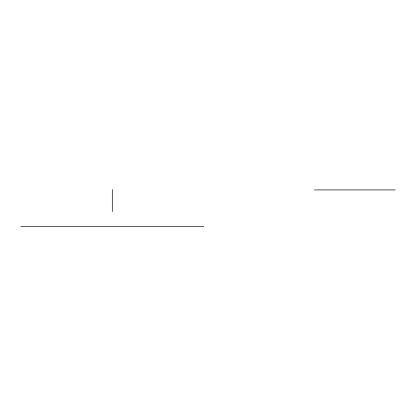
<?xml version="1.0" encoding="UTF-8"?>
<svg xmlns="http://www.w3.org/2000/svg" width="416" height="416" viewBox="0 0 416 416"><rect width="100%" height="100%" fill="white"/><g stroke="black" fill="none" stroke-linecap="round" stroke-linejoin="round"><path stroke-width="0.62" d="M314.366 189.93L395.2 189.93M20.8 226.548L203.793 226.548M112.294 189.452L112.294 211.578"/></g></svg>
